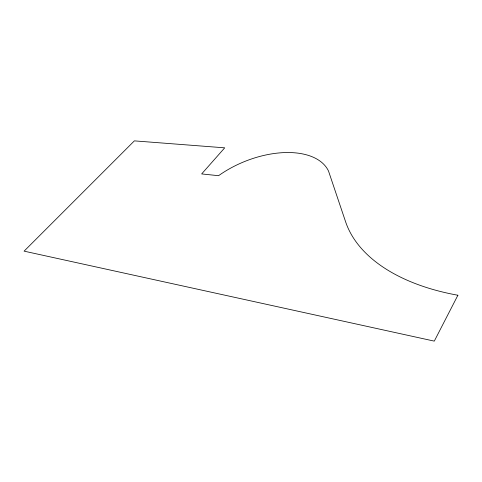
<?xml version="1.0" encoding="UTF-8"?>
<svg xmlns="http://www.w3.org/2000/svg" width="482" height="482" viewBox="0 0 482 482"><rect width="100%" height="100%" fill="white"/><g stroke="black" fill="none" stroke-linecap="round" stroke-linejoin="round"><path stroke-width="0.72" d="M457.9 295.237L434.288 341.129L24.1 251.152L134.376 140.871L224.714 147.835L201.657 173.93L218.563 175.695A74.602 41.807 -22.2 0 1 328.537 171.104L345.612 221.81A205.344 116.831 -8.2 0 0 457.9 295.237"/></g></svg>
